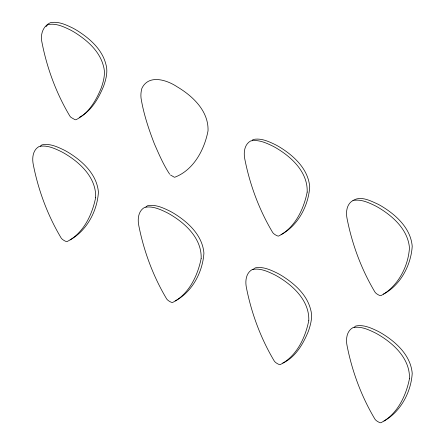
<?xml version="1.0" encoding="UTF-8"?>
<svg xmlns="http://www.w3.org/2000/svg" width="445" height="445" viewBox="0 0 445 445"><rect width="100%" height="100%" fill="white"/><g stroke="black" fill="none" stroke-linecap="round" stroke-linejoin="round"><path stroke-width="0.67" d="M46.041 26.622L47.604 24.881M40.289 146.166L41.908 144.87C49.69 143.207 57.338 146.794 64.18 150.121A73.625 42.509 60 0 1 69.776 153.347C83.571 162.075 96.988 175.03 98.412 192.201C97.266 210.963 86.836 230.588 70.16 239.888M145.788 207.075L147.406 205.785C155.188 204.121 162.842 207.709 169.684 211.03A73.625 42.509 60 0 1 175.274 214.256C189.069 222.984 202.492 235.939 203.916 253.11C202.731 271.912 192.285 291.82 175.363 300.876A4.233 2.442 60 0 1 175.158 300.898M252.115 140.364L253.199 139.502C260.976 137.839 268.63 141.421 275.472 144.747A73.625 42.509 60 0 1 281.068 147.974C294.857 156.701 308.279 169.656 309.703 186.828C308.519 205.629 298.072 225.537 281.157 234.593A4.233 2.442 60 0 1 281.051 234.604M252.871 269.648L254.495 268.352M352.946 200.545C346.51 204.094 345.737 212.326 347.111 218.823C352.167 244.472 361.446 269.42 374.84 291.892A4.233 2.442 60 0 0 375.675 292.932L376.197 293.411A12.388 7.153 60 0 0 377.544 294.362L378.695 295.018A12.388 7.153 60 0 0 379.841 295.513L380.369 295.641A4.233 2.442 60 0 0 380.909 295.641C397.824 286.586 408.271 266.677 409.456 247.876C408.032 230.705 394.609 217.75 380.82 209.022A73.625 42.509 60 0 0 375.224 205.796C368.382 202.469 360.728 198.882 352.946 200.545C360.806 195.522 370.501 200.817 377.983 204.199A73.625 42.509 60 0 1 383.573 207.431C397.368 216.153 410.791 229.114 412.215 246.28C411.03 265.081 400.583 284.995 383.668 294.05A4.233 2.442 60 0 1 383.345 294.067M354.087 327.336L355.705 326.04C363.487 324.377 371.141 327.965 377.983 331.291A73.625 42.509 60 0 1 383.573 334.518C397.368 343.245 410.791 356.2 412.215 373.372C411.063 392.134 400.634 411.759 383.957 421.059M79.16 117.436C91.409 111.083 98.634 98.295 103.696 85.957C106.082 78.921 108.113 71.456 105.838 64.08C102.089 49.579 90.324 39.038 78.175 31.2A73.625 42.509 60 0 0 72.585 27.968C65.738 24.647 58.089 21.06 50.307 22.723C42.503 26.45 40.156 34.999 42.064 42.904C47.114 68.552 56.393 93.5 69.793 115.973A4.233 2.442 60 0 0 71.089 117.441L74.849 119.61A4.233 2.442 60 0 0 76.151 119.644C88.744 113.425 96.148 100.392 101.288 87.86C103.674 80.818 105.704 73.358 103.429 65.982C99.68 51.481 87.915 40.94 75.767 33.102A73.625 42.509 60 0 0 70.171 29.871C63.329 26.55 55.681 22.962 47.899 24.625M283.888 362.63C296.136 356.278 303.362 343.49 308.424 331.152C310.81 324.116 312.841 316.651 310.566 309.281C306.816 294.774 295.052 284.233 282.903 276.395A73.625 42.509 60 0 0 277.307 273.169C270.465 269.842 262.817 266.255 255.035 267.918M283.287 362.936L282.992 363.014A4.233 2.442 60 0 1 282.781 363.037M174.69 177.26C193.586 170.129 204.411 149.809 208.032 130.824C208.749 111.122 192.791 96.059 177.082 86.758C166.764 79.861 148.663 74.059 141.883 88.355C140.787 92.299 140.525 96.432 141.432 100.442C144.102 115.35 148.925 129.751 154.387 143.846C158.926 154.209 163.41 164.717 169.667 174.19M170.463 174.98L174.223 177.149M95.653 197.586C92.187 214.84 83.432 233.28 67.106 241.557A4.233 2.442 60 0 1 66.566 241.563L66.044 241.429A12.388 7.153 60 0 1 64.892 240.934L63.741 240.278A12.388 7.153 60 0 1 62.4 239.327L61.877 238.854A4.233 2.442 60 0 1 61.043 237.808C47.648 215.336 38.37 190.388 33.314 164.745C31.934 158.242 32.713 150.01 39.149 146.466C46.931 144.803 54.579 148.391 61.427 151.712A73.625 42.509 60 0 1 67.017 154.938C81.797 164.172 96.393 178.89 95.653 197.586M201.157 258.495C197.691 275.75 188.936 294.19 172.61 302.466A4.233 2.442 60 0 1 172.065 302.472L171.542 302.339A12.388 7.153 60 0 1 170.396 301.844L169.245 301.193A12.388 7.153 60 0 1 167.898 300.236L167.376 299.763A4.233 2.442 60 0 1 166.541 298.717C153.147 276.25 143.869 251.297 138.812 225.654C137.438 219.157 138.211 210.919 144.647 207.376C152.429 205.712 160.083 209.3 166.925 212.621A73.625 42.509 60 0 1 172.515 215.853C187.295 225.081 201.891 239.799 201.157 258.495M307.184 192.073C303.718 209.328 294.963 227.768 278.637 236.05A4.233 2.442 60 0 1 278.097 236.05L277.569 235.917A12.388 7.153 60 0 1 276.423 235.422L275.271 234.771A12.388 7.153 60 0 1 273.925 233.814L273.402 233.341A4.233 2.442 60 0 1 272.568 232.301C259.174 209.829 249.895 184.881 244.839 159.232C243.465 152.735 244.238 144.497 250.674 140.954C258.456 139.291 266.11 142.878 272.952 146.199A73.625 42.509 60 0 1 278.548 149.431C293.322 158.665 307.918 173.378 307.184 192.073M308.78 320.634C305.315 337.889 296.559 356.328 280.233 364.605A4.233 2.442 60 0 1 279.694 364.611L279.171 364.477A12.388 7.153 60 0 1 278.019 363.982L276.868 363.326A12.388 7.153 60 0 1 275.527 362.375L275.004 361.902A4.233 2.442 60 0 1 274.17 360.856C260.776 338.384 251.497 313.436 246.441 287.793C245.062 281.29 245.84 273.058 252.276 269.514C260.058 267.851 267.706 271.439 274.554 274.76A73.625 42.509 60 0 1 280.144 277.986C294.924 287.22 309.52 301.938 308.78 320.634M409.456 378.756C405.99 396.011 397.235 414.451 380.909 422.728A4.233 2.442 60 0 1 380.369 422.733L379.841 422.6A12.388 7.153 60 0 1 378.695 422.105L377.544 421.448A12.388 7.153 60 0 1 376.197 420.497L375.675 420.024A4.233 2.442 60 0 1 374.84 418.979C361.446 396.506 352.167 371.558 347.111 345.915C345.737 339.413 346.51 331.18 352.946 327.637C360.728 325.974 368.382 329.561 375.224 332.882A73.625 42.509 60 0 1 380.82 336.114C395.594 345.342 410.19 360.061 409.456 378.756"/></g></svg>
